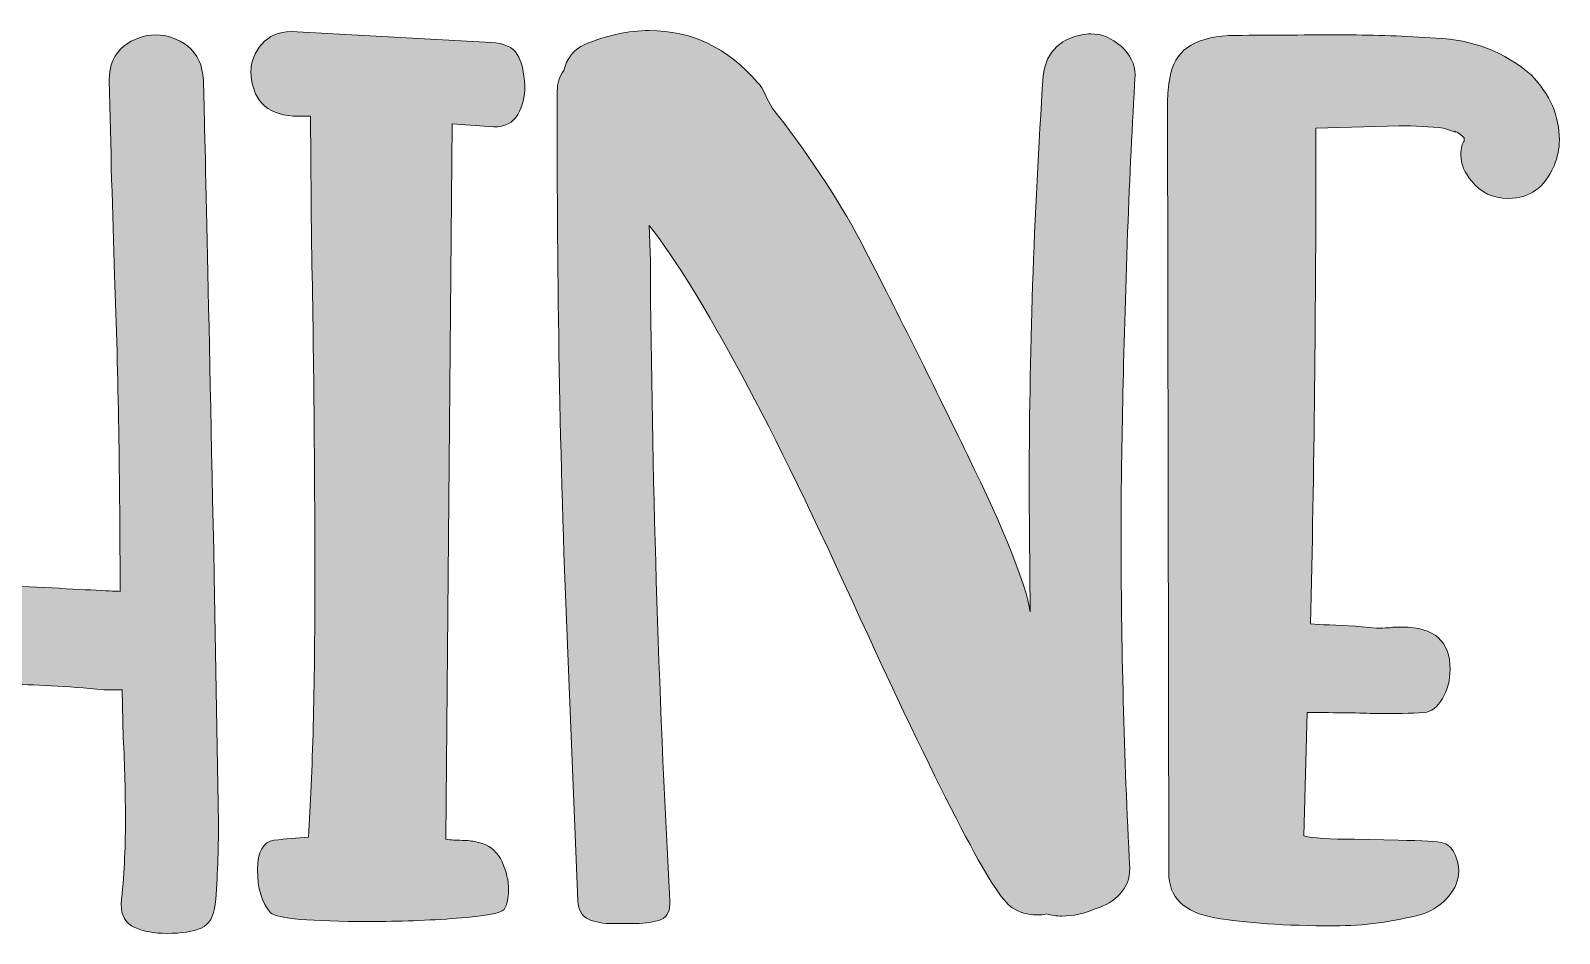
# Model space of a CAD drawing. Header units: inches. Extents: x 157 to 923, y -881 to -199.
# Drawn here: x 576 to 919, y -881.1 to -678.6 of the extents above; entities that cross this region are included whole.
import ezdxf

# ---------------------------------------------------------------- set-up
doc = ezdxf.new("R2010")
doc.units = ezdxf.units.IN
doc.header["$MEASUREMENT"] = 0
doc.layers.add('Layer 1', color=7, linetype='Continuous')

# ---------------------------------------------------------------- blocks, each defined once
blk = doc.blocks.new('block 5')
at = {"layer": 'Layer 1', "true_color": 0xffffff}
h = blk.add_hatch(color=7, dxfattribs=at)
h.dxf.hatch_style = 2
edge = h.paths.add_edge_path()
edge.add_spline(control_points=[(651.95, -878.38), (638.83, -878.38), (631.47, -877.73), (629.85, -876.44), (627.91, -874.17), (626.94, -870.94), (626.94, -866.72), (626.94, -862.68), (628.19, -860.5), (630.7, -860.17), (633.21, -859.85), (635.76, -859.6), (638.35, -859.44), (639.32, -845.2), (639.81, -826.18), (639.81, -802.38), (639.81, -776.16), (639.56, -750.91), (639.08, -726.64), (639.08, -726.64), (638.83, -697.74), (638.83, -697.74), (638.83, -697.74), (634.95, -697.74), (634.95, -697.74), (628.8, -697.26), (625.64, -693.94), (625.48, -687.79), (625.48, -685.52), (626.29, -683.46), (627.91, -681.6), (629.52, -679.74), (631.71, -678.8), (634.47, -678.8), (634.47, -678.8), (679.38, -681.23), (679.38, -681.23), (682.3, -681.39), (684.24, -682.29), (685.21, -683.9), (686.18, -685.52), (686.75, -687.87), (686.91, -690.94), (686.91, -693.37), (686.38, -695.52), (685.33, -697.38), (684.27, -699.24), (682.45, -700.17), (679.87, -700.17), (679.87, -700.17), (670.64, -699.44), (670.64, -699.44), (670.64, -699.44), (669.18, -859.93), (669.18, -859.93), (670.48, -860.09), (671.53, -860.17), (672.34, -860.17), (673.15, -860.17), (673.92, -860.21), (674.65, -860.29), (675.38, -860.38), (676.31, -860.57), (677.44, -860.9), (679.38, -861.55), (680.84, -862.92), (681.81, -865.02), (682.78, -867.13), (683.27, -869.24), (683.27, -871.34), (683.27, -873.12), (682.94, -874.58), (682.3, -875.71), (681.48, -876.52), (677.92, -877.16), (671.61, -877.65), (665.3, -878.14), (658.74, -878.38), (651.95, -878.38)], knot_values=[0, 0, 0, 0, 1, 1, 1, 2, 2, 2, 3, 3, 3, 4, 4, 4, 5, 5, 5, 6, 6, 6, 7, 7, 7, 8, 8, 8, 9, 9, 9, 10, 10, 10, 11, 11, 11, 12, 12, 12, 13, 13, 13, 14, 14, 14, 15, 15, 15, 16, 16, 16, 17, 17, 17, 18, 18, 18, 19, 19, 19, 20, 20, 20, 21, 21, 21, 22, 22, 22, 23, 23, 23, 24, 24, 24, 25, 25, 25, 26, 26, 26, 26], degree=3, periodic=1)
h = blk.add_hatch(color=7, dxfattribs=at)
h.dxf.hatch_style = 2
edge = h.paths.add_edge_path()
edge.add_spline(control_points=[(710.94, -878.86), (710.94, -878.86), (706.81, -878.86), (706.81, -878.86), (704.54, -878.86), (702.69, -878.54), (701.23, -877.89), (699.77, -877.25), (698.96, -875.87), (698.8, -873.77), (698.8, -873.77), (696.86, -825.69), (696.86, -825.69), (695.08, -785.88), (694.19, -745.9), (694.19, -705.75), (694.19, -705.75), (694.19, -692.16), (694.19, -692.16), (694.19, -690.38), (694.67, -688.84), (695.65, -687.54), (696.29, -684.8), (697.83, -682.85), (700.26, -681.72), (705.27, -679.62), (710.13, -678.56), (714.83, -678.56), (724.38, -678.56), (732.47, -682.45), (739.1, -690.22), (739.75, -690.7), (740.48, -691.92), (741.29, -693.86), (741.29, -693.86), (742.5, -696.04), (742.5, -696.04), (750.11, -705.6), (756.74, -715.63), (762.41, -726.15), (771.15, -743.14), (779.08, -759.01), (786.21, -773.74), (794.62, -790.89), (799.32, -802.63), (800.29, -808.94), (800.29, -808.94), (800.05, -782.72), (800.05, -782.72), (800.05, -751.32), (801.1, -720), (803.2, -688.76), (803.85, -683.1), (807.24, -679.94), (813.4, -679.29), (813.4, -679.29), (813.88, -679.29), (813.88, -679.29), (816.31, -679.29), (818.58, -680.22), (820.68, -682.08), (822.78, -683.94), (823.84, -686.09), (823.84, -688.52), (823.19, -699.52), (822.63, -711.26), (822.14, -723.72), (821.17, -752.05), (820.68, -774.55), (820.68, -791.22), (820.68, -816.31), (821.33, -841.4), (822.63, -866.48), (822.63, -868.75), (821.9, -870.65), (820.44, -872.19), (818.98, -873.73), (817.2, -874.82), (815.1, -875.47), (812.51, -876.6), (809.92, -877.16), (807.33, -877.16), (806.2, -877.16), (805.06, -877.01), (803.93, -876.68), (803.28, -876.84), (802.55, -876.92), (801.74, -876.92), (799.8, -876.92), (797.94, -876.36), (796.16, -875.22), (792.28, -872.96), (780.94, -851.35), (762.17, -810.4), (742.42, -766.86), (726.64, -737.48), (714.83, -722.26), (714.83, -722.26), (715.07, -730.28), (715.07, -730.28), (715.39, -778.19), (716.85, -826.02), (719.44, -873.77), (719.44, -873.77), (719.44, -874.49), (719.44, -874.49), (719.44, -876.44), (718.59, -877.65), (716.89, -878.14), (715.19, -878.62), (713.2, -878.86), (710.94, -878.86)], knot_values=[0, 0, 0, 0, 1, 1, 1, 2, 2, 2, 3, 3, 3, 4, 4, 4, 5, 5, 5, 6, 6, 6, 7, 7, 7, 8, 8, 8, 9, 9, 9, 10, 10, 10, 11, 11, 11, 12, 12, 12, 13, 13, 13, 14, 14, 14, 15, 15, 15, 16, 16, 16, 17, 17, 17, 18, 18, 18, 19, 19, 19, 20, 20, 20, 21, 21, 21, 22, 22, 22, 23, 23, 23, 24, 24, 24, 25, 25, 25, 26, 26, 26, 27, 27, 27, 28, 28, 28, 29, 29, 29, 30, 30, 30, 31, 31, 31, 32, 32, 32, 33, 33, 33, 34, 34, 34, 35, 35, 35, 36, 36, 36, 37, 37, 37, 37], degree=3, periodic=1)
h = blk.add_hatch(color=7, dxfattribs=at)
h.dxf.hatch_style = 2
edge = h.paths.add_edge_path()
edge.add_spline(control_points=[(606.55, -881.05), (603.8, -881.05), (601.41, -880.6), (599.39, -879.71), (597.36, -878.82), (596.35, -877.09), (596.35, -874.49), (596.99, -868.34), (597.32, -862.2), (597.32, -856.04), (597.32, -849.73), (597.16, -843.42), (596.83, -837.1), (596.83, -837.1), (596.59, -826.42), (596.59, -826.42), (596.59, -826.42), (592.46, -826.42), (592.46, -826.42), (584.05, -825.61), (576.76, -825.21), (570.62, -825.21), (563.65, -825.21), (559.61, -825.94), (558.47, -827.39), (557.5, -829.33), (557.02, -832.82), (557.02, -837.83), (557.02, -837.83), (557.26, -851.91), (557.26, -851.91), (557.26, -864.22), (555.81, -873.04), (552.89, -878.38), (551.92, -879.99), (550.46, -880.81), (548.52, -880.81), (541.88, -880.48), (538.24, -880.24), (537.59, -880.08), (537.59, -880.08), (532.5, -877.89), (532.5, -877.89), (526.34, -873.85), (523.27, -844.55), (523.27, -790), (523.27, -770.42), (523.51, -751.56), (524, -733.43), (524, -733.43), (524.24, -693.86), (524.24, -693.86), (524.24, -689.49), (526.43, -686.13), (530.8, -683.78), (535.17, -681.44), (539.86, -680.26), (544.88, -680.26), (549.09, -680.26), (552.89, -681.2), (556.29, -683.05), (559.69, -684.92), (561.39, -687.87), (561.39, -691.92), (561.39, -691.92), (560.42, -711.34), (560.42, -711.34), (558.96, -734.65), (558.23, -765.57), (558.23, -804.09), (558.23, -803.44), (560.98, -803.11), (566.49, -803.11), (570.21, -803.11), (574.42, -803.24), (579.11, -803.48), (583.81, -803.72), (587.69, -803.92), (590.77, -804.09), (593.84, -804.25), (595.62, -804.33), (596.11, -804.33), (596.11, -779.56), (595.7, -755.93), (594.89, -733.43), (594.41, -719.35), (594, -704.78), (593.68, -689.73), (593.68, -686.33), (594.77, -683.78), (596.96, -682.08), (599.14, -680.38), (601.53, -679.53), (604.12, -679.53), (606.71, -679.53), (609.1, -680.38), (611.28, -682.08), (613.47, -683.78), (614.64, -686.33), (614.8, -689.73), (615.13, -700.58), (615.93, -737.64), (617.23, -800.93), (617.23, -800.93), (618.2, -856.29), (618.2, -856.29), (618.2, -862.44), (617.96, -868.51), (617.47, -874.49), (617.15, -877.25), (616.09, -879.02), (614.32, -879.84), (612.53, -880.64), (609.95, -881.05), (606.55, -881.05)], knot_values=[0, 0, 0, 0, 1, 1, 1, 2, 2, 2, 3, 3, 3, 4, 4, 4, 5, 5, 5, 6, 6, 6, 7, 7, 7, 8, 8, 8, 9, 9, 9, 10, 10, 10, 11, 11, 11, 12, 12, 12, 13, 13, 13, 14, 14, 14, 15, 15, 15, 16, 16, 16, 17, 17, 17, 18, 18, 18, 19, 19, 19, 20, 20, 20, 21, 21, 21, 22, 22, 22, 23, 23, 23, 24, 24, 24, 25, 25, 25, 26, 26, 26, 27, 27, 27, 28, 28, 28, 29, 29, 29, 30, 30, 30, 31, 31, 31, 32, 32, 32, 33, 33, 33, 34, 34, 34, 35, 35, 35, 36, 36, 36, 37, 37, 37, 38, 38, 38, 38], degree=3, periodic=1)
h = blk.add_hatch(color=7, dxfattribs=at)
h.dxf.hatch_style = 2
edge = h.paths.add_edge_path()
edge.add_spline(control_points=[(868.51, -879.35), (857.5, -879.35), (848.56, -878.74), (841.68, -877.53), (834.8, -876.32), (831.37, -872.96), (831.37, -867.45), (831.37, -867.45), (831.12, -693.86), (831.12, -693.86), (831.12, -692.24), (831.37, -690.3), (831.85, -688.03), (833.14, -682.53), (837.96, -679.74), (846.3, -679.65), (854.63, -679.58), (862.85, -679.53), (870.94, -679.53), (877.74, -679.53), (884.54, -679.78), (891.33, -680.26), (899.59, -680.59), (906.71, -683.34), (912.7, -688.52), (916.91, -692.89), (919.01, -697.74), (919.01, -703.08), (919.01, -705.03), (918.61, -706.97), (917.8, -708.91), (915.69, -713.77), (912.29, -716.19), (907.6, -716.19), (904.04, -716.19), (901.29, -714.9), (899.35, -712.31), (897.73, -710.53), (896.92, -708.59), (896.92, -706.48), (896.92, -704.87), (897.16, -703.81), (897.65, -703.33), (897.65, -703.33), (897.65, -702.6), (897.65, -702.6), (897.48, -702.44), (897.2, -702.2), (896.8, -701.87), (896.39, -701.55), (895.95, -701.3), (895.46, -701.14), (895.46, -701.14), (895.7, -701.38), (895.7, -701.38), (895.7, -701.38), (893.03, -700.41), (893.03, -700.41), (889.96, -700.09), (886.64, -699.93), (883.08, -699.93), (883.08, -699.93), (864.39, -700.41), (864.39, -700.41), (864.39, -741.2), (863.98, -778.27), (863.17, -811.61), (863.17, -811.61), (866.08, -811.85), (866.08, -811.85), (869.64, -811.85), (873.61, -812.1), (877.98, -812.58), (880.08, -812.58), (881.38, -812.5), (881.87, -812.34), (881.87, -812.34), (883.81, -812.34), (883.81, -812.34), (890.93, -812.34), (894.49, -815.5), (894.49, -821.81), (894.49, -824.24), (893.92, -826.42), (892.79, -828.36), (891.66, -830.31), (890.28, -831.36), (888.66, -831.52), (885.75, -831.68), (882.19, -831.76), (877.98, -831.76), (874.42, -831.6), (869.24, -831.52), (862.44, -831.52), (862.44, -831.52), (861.71, -859.2), (861.71, -859.2), (863.66, -859.68), (867.46, -859.93), (873.13, -859.93), (873.13, -859.93), (882.84, -860.17), (882.84, -860.17), (888.34, -860.17), (891.74, -860.38), (893.03, -860.78), (894.33, -861.18), (895.3, -862.35), (895.95, -864.3), (896.27, -865.11), (896.43, -866), (896.43, -866.97), (896.43, -869.07), (895.66, -871.02), (894.13, -872.79), (892.59, -874.58), (890.69, -875.87), (888.42, -876.68), (881.78, -878.46), (875.15, -879.35), (868.51, -879.35)], knot_values=[0, 0, 0, 0, 1, 1, 1, 2, 2, 2, 3, 3, 3, 4, 4, 4, 5, 5, 5, 6, 6, 6, 7, 7, 7, 8, 8, 8, 9, 9, 9, 10, 10, 10, 11, 11, 11, 12, 12, 12, 13, 13, 13, 14, 14, 14, 15, 15, 15, 16, 16, 16, 17, 17, 17, 18, 18, 18, 19, 19, 19, 20, 20, 20, 21, 21, 21, 22, 22, 22, 23, 23, 23, 24, 24, 24, 25, 25, 25, 26, 26, 26, 27, 27, 27, 28, 28, 28, 29, 29, 29, 30, 30, 30, 31, 31, 31, 32, 32, 32, 33, 33, 33, 34, 34, 34, 35, 35, 35, 36, 36, 36, 37, 37, 37, 38, 38, 38, 39, 39, 39, 40, 40, 40, 40], degree=3, periodic=1)
at = {"layer": 'Layer 1', "lineweight": 0}
for points, knots in [([(651.95, -878.38), (638.83, -878.38), (631.47, -877.73), (629.85, -876.44), (627.91, -874.17), (626.94, -870.94), (626.94, -866.72), (626.94, -862.68), (628.19, -860.5), (630.7, -860.17), (633.21, -859.85), (635.76, -859.6), (638.35, -859.44), (639.32, -845.2), (639.81, -826.18), (639.81, -802.38), (639.81, -776.16), (639.56, -750.91), (639.08, -726.64), (639.08, -726.64), (638.83, -697.74), (638.83, -697.74), (638.83, -697.74), (634.95, -697.74), (634.95, -697.74), (628.8, -697.26), (625.64, -693.94), (625.48, -687.79), (625.48, -685.52), (626.29, -683.46), (627.91, -681.6), (629.52, -679.74), (631.71, -678.8), (634.47, -678.8), (634.47, -678.8), (679.38, -681.23), (679.38, -681.23), (682.3, -681.39), (684.24, -682.29), (685.21, -683.9), (686.18, -685.52), (686.75, -687.87), (686.91, -690.94), (686.91, -693.37), (686.38, -695.52), (685.33, -697.38), (684.27, -699.24), (682.45, -700.17), (679.87, -700.17), (679.87, -700.17), (670.64, -699.44), (670.64, -699.44), (670.64, -699.44), (669.18, -859.93), (669.18, -859.93), (670.48, -860.09), (671.53, -860.17), (672.34, -860.17), (673.15, -860.17), (673.92, -860.21), (674.65, -860.29), (675.38, -860.38), (676.31, -860.57), (677.44, -860.9), (679.38, -861.55), (680.84, -862.92), (681.81, -865.02), (682.78, -867.13), (683.27, -869.24), (683.27, -871.34), (683.27, -873.12), (682.94, -874.58), (682.3, -875.71), (681.48, -876.52), (677.92, -877.16), (671.61, -877.65), (665.3, -878.14), (658.74, -878.38), (651.95, -878.38)], [0, 0, 0, 0, 1, 1, 1, 2, 2, 2, 3, 3, 3, 4, 4, 4, 5, 5, 5, 6, 6, 6, 7, 7, 7, 8, 8, 8, 9, 9, 9, 10, 10, 10, 11, 11, 11, 12, 12, 12, 13, 13, 13, 14, 14, 14, 15, 15, 15, 16, 16, 16, 17, 17, 17, 18, 18, 18, 19, 19, 19, 20, 20, 20, 21, 21, 21, 22, 22, 22, 23, 23, 23, 24, 24, 24, 25, 25, 25, 26, 26, 26, 26]), ([(710.94, -878.86), (710.94, -878.86), (706.81, -878.86), (706.81, -878.86), (704.54, -878.86), (702.69, -878.54), (701.23, -877.89), (699.77, -877.25), (698.96, -875.87), (698.8, -873.77), (698.8, -873.77), (696.86, -825.69), (696.86, -825.69), (695.08, -785.88), (694.19, -745.9), (694.19, -705.75), (694.19, -705.75), (694.19, -692.16), (694.19, -692.16), (694.19, -690.38), (694.67, -688.84), (695.65, -687.54), (696.29, -684.8), (697.83, -682.85), (700.26, -681.72), (705.27, -679.62), (710.13, -678.56), (714.83, -678.56), (724.38, -678.56), (732.47, -682.45), (739.1, -690.22), (739.75, -690.7), (740.48, -691.92), (741.29, -693.86), (741.29, -693.86), (742.5, -696.04), (742.5, -696.04), (750.11, -705.6), (756.74, -715.63), (762.41, -726.15), (771.15, -743.14), (779.08, -759.01), (786.21, -773.74), (794.62, -790.89), (799.32, -802.63), (800.29, -808.94), (800.29, -808.94), (800.05, -782.72), (800.05, -782.72), (800.05, -751.32), (801.1, -720), (803.2, -688.76), (803.85, -683.1), (807.24, -679.94), (813.4, -679.29), (813.4, -679.29), (813.88, -679.29), (813.88, -679.29), (816.31, -679.29), (818.58, -680.22), (820.68, -682.08), (822.78, -683.94), (823.84, -686.09), (823.84, -688.52), (823.19, -699.52), (822.63, -711.26), (822.14, -723.72), (821.17, -752.05), (820.68, -774.55), (820.68, -791.22), (820.68, -816.31), (821.33, -841.4), (822.63, -866.48), (822.63, -868.75), (821.9, -870.65), (820.44, -872.19), (818.98, -873.73), (817.2, -874.82), (815.1, -875.47), (812.51, -876.6), (809.92, -877.16), (807.33, -877.16), (806.2, -877.16), (805.06, -877.01), (803.93, -876.68), (803.28, -876.84), (802.55, -876.92), (801.74, -876.92), (799.8, -876.92), (797.94, -876.36), (796.16, -875.22), (792.28, -872.96), (780.94, -851.35), (762.17, -810.4), (742.42, -766.86), (726.64, -737.48), (714.83, -722.26), (714.83, -722.26), (715.07, -730.28), (715.07, -730.28), (715.39, -778.19), (716.85, -826.02), (719.44, -873.77), (719.44, -873.77), (719.44, -874.49), (719.44, -874.49), (719.44, -876.44), (718.59, -877.65), (716.89, -878.14), (715.19, -878.62), (713.2, -878.86), (710.94, -878.86)], [0, 0, 0, 0, 1, 1, 1, 2, 2, 2, 3, 3, 3, 4, 4, 4, 5, 5, 5, 6, 6, 6, 7, 7, 7, 8, 8, 8, 9, 9, 9, 10, 10, 10, 11, 11, 11, 12, 12, 12, 13, 13, 13, 14, 14, 14, 15, 15, 15, 16, 16, 16, 17, 17, 17, 18, 18, 18, 19, 19, 19, 20, 20, 20, 21, 21, 21, 22, 22, 22, 23, 23, 23, 24, 24, 24, 25, 25, 25, 26, 26, 26, 27, 27, 27, 28, 28, 28, 29, 29, 29, 30, 30, 30, 31, 31, 31, 32, 32, 32, 33, 33, 33, 34, 34, 34, 35, 35, 35, 36, 36, 36, 37, 37, 37, 37]), ([(606.55, -881.05), (603.8, -881.05), (601.41, -880.6), (599.39, -879.71), (597.36, -878.82), (596.35, -877.09), (596.35, -874.49), (596.99, -868.34), (597.32, -862.2), (597.32, -856.04), (597.32, -849.73), (597.16, -843.42), (596.83, -837.1), (596.83, -837.1), (596.59, -826.42), (596.59, -826.42), (596.59, -826.42), (592.46, -826.42), (592.46, -826.42), (584.05, -825.61), (576.76, -825.21), (570.62, -825.21), (563.65, -825.21), (559.61, -825.94), (558.47, -827.39), (557.5, -829.33), (557.02, -832.82), (557.02, -837.83), (557.02, -837.83), (557.26, -851.91), (557.26, -851.91), (557.26, -864.22), (555.81, -873.04), (552.89, -878.38), (551.92, -879.99), (550.46, -880.81), (548.52, -880.81), (541.88, -880.48), (538.24, -880.24), (537.59, -880.08), (537.59, -880.08), (532.5, -877.89), (532.5, -877.89), (526.34, -873.85), (523.27, -844.55), (523.27, -790), (523.27, -770.42), (523.51, -751.56), (524, -733.43), (524, -733.43), (524.24, -693.86), (524.24, -693.86), (524.24, -689.49), (526.43, -686.13), (530.8, -683.78), (535.17, -681.44), (539.86, -680.26), (544.88, -680.26), (549.09, -680.26), (552.89, -681.2), (556.29, -683.05), (559.69, -684.92), (561.39, -687.87), (561.39, -691.92), (561.39, -691.92), (560.42, -711.34), (560.42, -711.34), (558.96, -734.65), (558.23, -765.57), (558.23, -804.09), (558.23, -803.44), (560.98, -803.11), (566.49, -803.11), (570.21, -803.11), (574.42, -803.24), (579.11, -803.48), (583.81, -803.72), (587.69, -803.92), (590.77, -804.09), (593.84, -804.25), (595.62, -804.33), (596.11, -804.33), (596.11, -779.56), (595.7, -755.93), (594.89, -733.43), (594.41, -719.35), (594, -704.78), (593.68, -689.73), (593.68, -686.33), (594.77, -683.78), (596.96, -682.08), (599.14, -680.38), (601.53, -679.53), (604.12, -679.53), (606.71, -679.53), (609.1, -680.38), (611.28, -682.08), (613.47, -683.78), (614.64, -686.33), (614.8, -689.73), (615.13, -700.58), (615.93, -737.64), (617.23, -800.93), (617.23, -800.93), (618.2, -856.29), (618.2, -856.29), (618.2, -862.44), (617.96, -868.51), (617.47, -874.49), (617.15, -877.25), (616.09, -879.02), (614.32, -879.84), (612.53, -880.64), (609.95, -881.05), (606.55, -881.05)], [0, 0, 0, 0, 1, 1, 1, 2, 2, 2, 3, 3, 3, 4, 4, 4, 5, 5, 5, 6, 6, 6, 7, 7, 7, 8, 8, 8, 9, 9, 9, 10, 10, 10, 11, 11, 11, 12, 12, 12, 13, 13, 13, 14, 14, 14, 15, 15, 15, 16, 16, 16, 17, 17, 17, 18, 18, 18, 19, 19, 19, 20, 20, 20, 21, 21, 21, 22, 22, 22, 23, 23, 23, 24, 24, 24, 25, 25, 25, 26, 26, 26, 27, 27, 27, 28, 28, 28, 29, 29, 29, 30, 30, 30, 31, 31, 31, 32, 32, 32, 33, 33, 33, 34, 34, 34, 35, 35, 35, 36, 36, 36, 37, 37, 37, 38, 38, 38, 38]), ([(868.51, -879.35), (857.5, -879.35), (848.56, -878.74), (841.68, -877.53), (834.8, -876.32), (831.37, -872.96), (831.37, -867.45), (831.37, -867.45), (831.12, -693.86), (831.12, -693.86), (831.12, -692.24), (831.37, -690.3), (831.85, -688.03), (833.14, -682.53), (837.96, -679.74), (846.3, -679.65), (854.63, -679.58), (862.85, -679.53), (870.94, -679.53), (877.74, -679.53), (884.54, -679.78), (891.33, -680.26), (899.59, -680.59), (906.71, -683.34), (912.7, -688.52), (916.91, -692.89), (919.01, -697.74), (919.01, -703.08), (919.01, -705.03), (918.61, -706.97), (917.8, -708.91), (915.69, -713.77), (912.29, -716.19), (907.6, -716.19), (904.04, -716.19), (901.29, -714.9), (899.35, -712.31), (897.73, -710.53), (896.92, -708.59), (896.92, -706.48), (896.92, -704.87), (897.16, -703.81), (897.65, -703.33), (897.65, -703.33), (897.65, -702.6), (897.65, -702.6), (897.48, -702.44), (897.2, -702.2), (896.8, -701.87), (896.39, -701.55), (895.95, -701.3), (895.46, -701.14), (895.46, -701.14), (895.7, -701.38), (895.7, -701.38), (895.7, -701.38), (893.03, -700.41), (893.03, -700.41), (889.96, -700.09), (886.64, -699.93), (883.08, -699.93), (883.08, -699.93), (864.39, -700.41), (864.39, -700.41), (864.39, -741.2), (863.98, -778.27), (863.17, -811.61), (863.17, -811.61), (866.08, -811.85), (866.08, -811.85), (869.64, -811.85), (873.61, -812.1), (877.98, -812.58), (880.08, -812.58), (881.38, -812.5), (881.87, -812.34), (881.87, -812.34), (883.81, -812.34), (883.81, -812.34), (890.93, -812.34), (894.49, -815.5), (894.49, -821.81), (894.49, -824.24), (893.92, -826.42), (892.79, -828.36), (891.66, -830.31), (890.28, -831.36), (888.66, -831.52), (885.75, -831.68), (882.19, -831.76), (877.98, -831.76), (874.42, -831.6), (869.24, -831.52), (862.44, -831.52), (862.44, -831.52), (861.71, -859.2), (861.71, -859.2), (863.66, -859.68), (867.46, -859.93), (873.13, -859.93), (873.13, -859.93), (882.84, -860.17), (882.84, -860.17), (888.34, -860.17), (891.74, -860.38), (893.03, -860.78), (894.33, -861.18), (895.3, -862.35), (895.95, -864.3), (896.27, -865.11), (896.43, -866), (896.43, -866.97), (896.43, -869.07), (895.66, -871.02), (894.13, -872.79), (892.59, -874.58), (890.69, -875.87), (888.42, -876.68), (881.78, -878.46), (875.15, -879.35), (868.51, -879.35)], [0, 0, 0, 0, 1, 1, 1, 2, 2, 2, 3, 3, 3, 4, 4, 4, 5, 5, 5, 6, 6, 6, 7, 7, 7, 8, 8, 8, 9, 9, 9, 10, 10, 10, 11, 11, 11, 12, 12, 12, 13, 13, 13, 14, 14, 14, 15, 15, 15, 16, 16, 16, 17, 17, 17, 18, 18, 18, 19, 19, 19, 20, 20, 20, 21, 21, 21, 22, 22, 22, 23, 23, 23, 24, 24, 24, 25, 25, 25, 26, 26, 26, 27, 27, 27, 28, 28, 28, 29, 29, 29, 30, 30, 30, 31, 31, 31, 32, 32, 32, 33, 33, 33, 34, 34, 34, 35, 35, 35, 36, 36, 36, 37, 37, 37, 38, 38, 38, 39, 39, 39, 40, 40, 40, 40])]:
    blk.add_open_spline(points, degree=3, knots=knots, dxfattribs=at)
blk = doc.blocks.new('block 2')
at = {"layer": 'Layer 1'}
blk.add_blockref('block 5', (0, 0), dxfattribs=at)

msp = doc.modelspace()

# ---------------------------------------------------------------- block references
at = {"layer": 'Layer 1'}
msp.add_blockref('block 2', (0, 0), dxfattribs=at)

doc.saveas('drawing.dxf')
